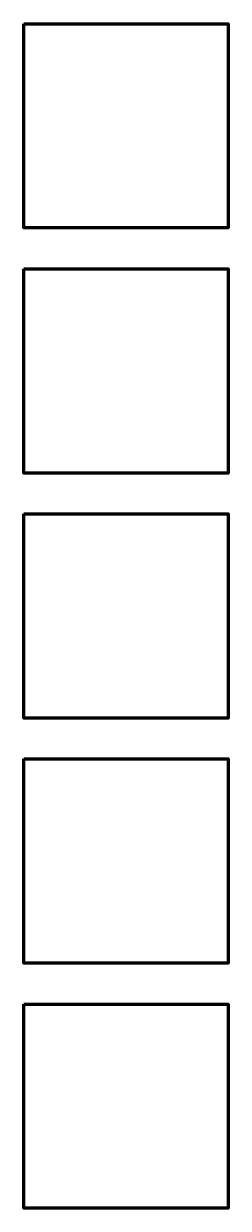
# Model space of a CAD drawing. Extents: x 577 to 1077, y -103 to 2797.
import ezdxf

# ---------------------------------------------------------------- set-up
doc = ezdxf.new("R2010")
doc.units = 0
doc.layers.add('mainlayer', color=1, linetype='CONTINUOUS', lineweight=100)

msp = doc.modelspace()

# ---------------------------------------------------------------- linework, layer by layer
at = {"layer": 'mainlayer', "color": 0}
for points in [[(576.8, 2796.7), (1076.8, 2796.7), (1076.8, 2796.7), (1076.8, 2296.7), (1076.8, 2296.7), (576.8, 2296.7), (576.8, 2296.7), (576.8, 2796.7)], [(576.8, 2196.7), (1076.8, 2196.7), (1076.8, 2196.7), (1076.8, 1696.7), (1076.8, 1696.7), (576.8, 1696.7), (576.8, 1696.7), (576.8, 2196.7)], [(576.8, 1596.7), (1076.8, 1596.7), (1076.8, 1596.7), (1076.8, 1096.7), (1076.8, 1096.7), (576.8, 1096.7), (576.8, 1096.7), (576.8, 1596.7)], [(576.8, 996.7), (1076.8, 996.7), (1076.8, 996.7), (1076.8, 496.7), (1076.8, 496.7), (576.8, 496.7), (576.8, 496.7), (576.8, 996.7)], [(576.8, 396.7), (1076.8, 396.7), (1076.8, 396.7), (1076.8, -103.3), (1076.8, -103.3), (576.8, -103.3), (576.8, -103.3), (576.8, 396.7)]]:
    msp.add_lwpolyline(points, dxfattribs=at)

doc.saveas('drawing.dxf')
